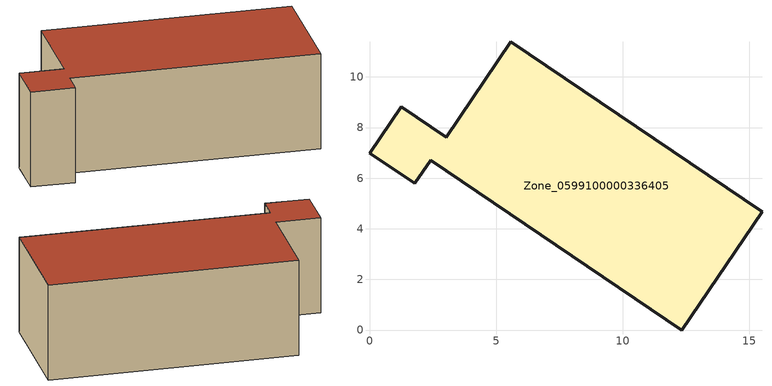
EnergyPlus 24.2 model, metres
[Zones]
Zone_0599100000336405
 floor ground (C_G): 1.25,8.82 3.03,7.61 5.57,11.38 15.5,4.67 12.34,0 2.41,6.71 1.78,5.79 0,6.98 z1.51
 wall outside (C_F): 3.03,7.61 1.25,8.82 0,6.98 1.78,5.79 2.41,6.71 12.34,0 15.5,4.67 5.57,11.38 3.03,7.61 z1.51:6.33
 roof outside (C_R): 12.34,0 15.5,4.67 5.57,11.38 3.03,7.61 1.25,8.82 0,6.98 1.78,5.79 2.41,6.71 z6.33
[BUILDING]
Pand.0599100000336405: North Axis=0; Terrain=City; Loads Convergence Tolerance Value=0.04; Temperature Convergence Tolerance Value=0.4; Solar Distribution=FullExterior; Maximum Number of Warmup Days=25; Minimum Number of Warmup Days=1
[Site:Location]
Rotterdam.The.Hague.AP_ZH_NLD Design_Conditions: Latitude=51.96; Longitude=4.45; Time Zone=1; Elevation=-4.5
[SITE:GROUNDTEMPERATURE:BUILDINGSURFACE]
18, 18, 18, 18, 18, 18, 18, 18, 18, 18, 18, 18
[MATERIAL] Thermal Absorptance=0.9; Solar Absorptance=0.7; Visible Absorptance=0.7
Name | Roughness | Thickness | Conductivity | Density | Specific Heat
G.TC.1975-1991 | MediumSmooth | 0.15 | 0.288461 | 540 | 1210
F.TC.1975-1991 | Rough | 0.3 | 0.230769 | 1920 | 840
R.TC.1975-1991 | MediumRough | 0.2 | 0.153846 | 1500 | 1000
[CONSTRUCTION]
C_G: G.TC.1975-1991
C_F: F.TC.1975-1991
C_R: R.TC.1975-1991
[ZONE]
Zone_0599100000336405: Type=1; Multiplier=1; Ceiling Height=Autocalculate; Volume=Autocalculate; Floor Area=autocalculate; Part of Total Floor Area=Yes
[ZONEINFILTRATION:DESIGNFLOWRATE]
Infil_Zone_0599100000336405: Zone or ZoneList or Space or SpaceList=Zone_0599100000336405; Schedule=AlwaysOn; Design Flow Rate Calculation Method=Flow/Area; Flow Rate per Floor Area=0.003; Constant Term Coefficient=1; Temperature Term Coefficient=0; Velocity Term Coefficient=0; Velocity Squared Term Coefficient=0
[HVACTEMPLATE:ZONE:IDEALLOADSAIRSYSTEM]
Zone_0599100000336405: Maximum Heating Supply Air Temperature=50; Minimum Cooling Supply Air Temperature=13; Maximum Heating Supply Air Humidity Ratio=0.0156; Minimum Cooling Supply Air Humidity Ratio=0.0077; Heating Limit=NoLimit; Cooling Limit=NoLimit; Dehumidification Control Type=ConstantSensibleHeatRatio; Cooling Sensible Heat Ratio=0.7; Dehumidification Setpoint=60; Humidification Control Type=None; Humidification Setpoint=30; Outdoor Air Method=None; Outdoor Air Flow Rate per Person=0.00944; Outdoor Air Flow Rate per Zone Floor Area=0; Outdoor Air Flow Rate per Zone=0; Demand Controlled Ventilation Type=None; Outdoor Air Economizer Type=NoEconomizer; Heat Recovery Type=None; Sensible Heat Recovery Effectiveness=0.7; Latent Heat Recovery Effectiveness=0.65
[ZONECONTROL:THERMOSTAT]
ThermostatControl_Zone_0599100000336405: Zone or ZoneList=Zone_0599100000336405; Control Type Schedule=DualSetpointControlType; Control 1=Thermostat_Zone_0599100000336405; Temperature Difference Between Cutout And Setpoint=0
[THERMOSTATSETPOINT:DUALSETPOINT]
Thermostat_Zone_0599100000336405: Heating Setpoint Temperature Schedule=HeatingSetpoint_Zone_0599100000336405; Cooling Setpoint Temperature Schedule=CoolingSetpoint_Zone_0599100000336405
[SCHEDULE:COMPACT]
HeatingSetpoint_Zone_0599100000336405: Through: 12/31, For: AllDays, Until: 24:00, 21
CoolingSetpoint_Zone_0599100000336405: Through: 12/31, For: AllDays, Until: 24:00, 24
DualSetpointControlType: Through: 12/31, For: AllDays, Until: 24:00, 4
AlwaysOn: Through: 12/31, For: AllDays, Until: 24:00, 1
